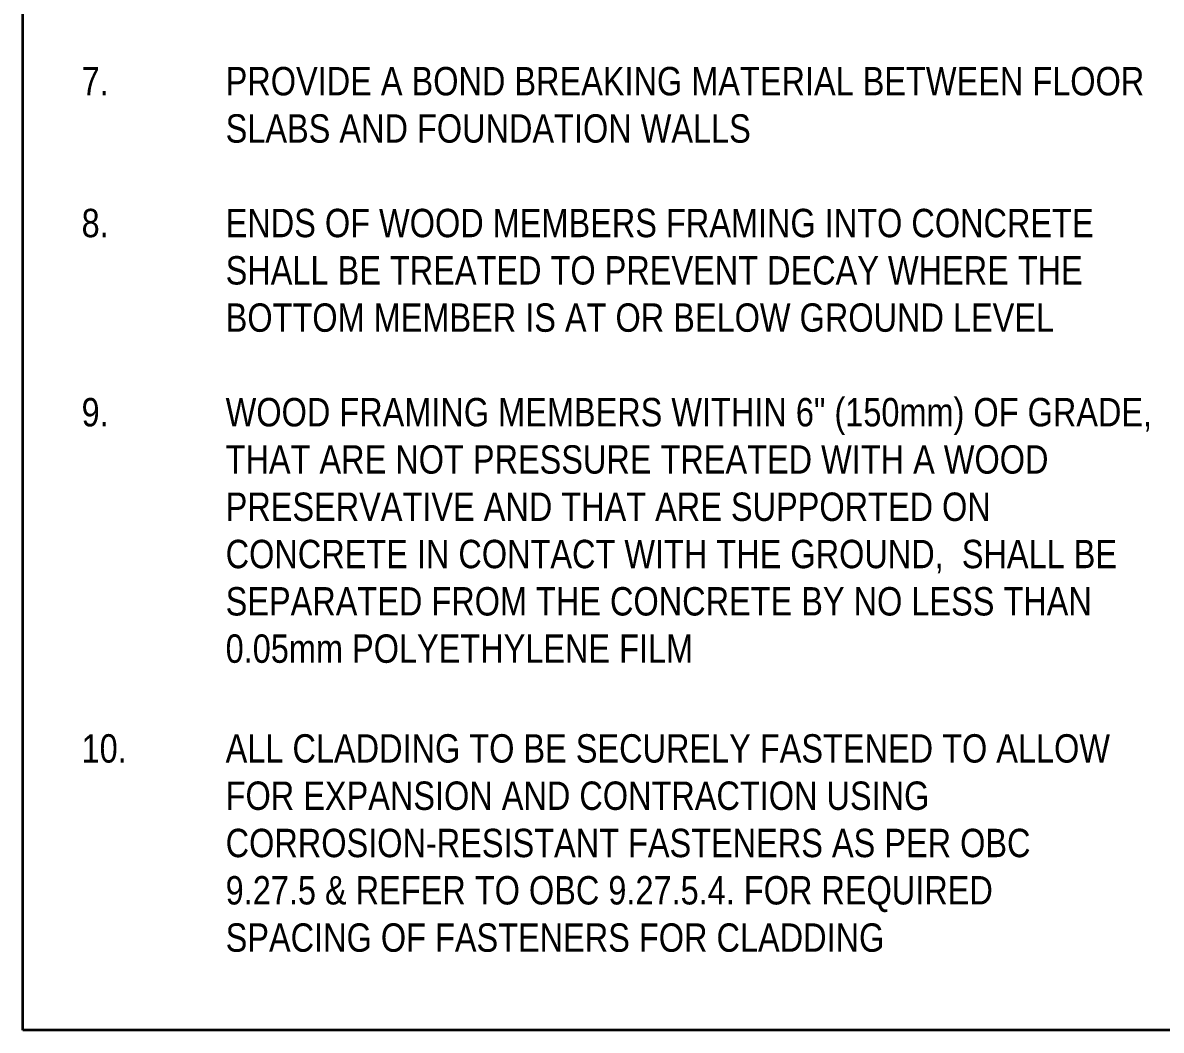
# Model space of a CAD drawing. Header units: millimetres. Extents: x 1380 to 25258, y -161 to 9352.
# Drawn here: x 17651 to 22669, y 52 to 4491 of the extents above; entities that cross this region are included whole.
import ezdxf

# ---------------------------------------------------------------- set-up
doc = ezdxf.new("R2010")
doc.units = ezdxf.units.MM
doc.layers.add('A-DETL', color=9, linetype='Continuous', lineweight=18, true_color=0x808080)
doc.layers.add('G-ANNO-TEXT', color=7, linetype='Continuous', lineweight=9)
doc.styles.add('Arial Narrow_4', font='ARIALN.TTF', dxfattribs={"height": 125})

msp = doc.modelspace()

# ---------------------------------------------------------------- linework, layer by layer
at = {"layer": 'A-DETL', "color": 7, "lineweight": 35}
for p, q in [((17650.6, 51.9), (17650.6, 9351.9)), ((22750.6, 51.9), (17650.6, 51.9))]:
    msp.add_line(p, q, dxfattribs=at)

# ---------------------------------------------------------------- texts
at = {"layer": 'G-ANNO-TEXT', "char_height": 125, "attachment_point": 1, "style": 'Arial Narrow_4'}
for s, insert, width in [('7.', (17910, 4296.4), 769.62), ('PROVIDE A BOND BREAKING MATERIAL BETWEEN FLOOR ', (18545, 4296.4), 4966.454), ('SLABS AND FOUNDATION WALLS', (18545, 4088), 2809.915), ('8.', (17910, 3671.3), 769.62), ('ENDS OF WOOD MEMBERS FRAMING INTO CONCRETE ', (18545, 3671.3), 4693.88), ('SHALL BE TREATED TO PREVENT DECAY WHERE THE ', (18545, 3462.9), 4637.762), ('BOTTOM MEMBER IS AT OR BELOW GROUND LEVEL', (18545, 3254.6), 4437.34), ('9.', (17910, 2837.8), 769.62), ('WOOD FRAMING MEMBERS WITHIN 6" (150mm) OF GRADE, ', (18545, 2837.8), 4982.488), ('THAT ARE NOT PRESSURE TREATED WITH A WOOD ', (18545, 2629.5), 4457.382), ('PRESERVATIVE AND THAT ARE SUPPORTED ON ', (18545, 2421.1), 4144.724), ('CONCRETE IN CONTACT WITH THE GROUND,  SHALL BE ', (18545, 2212.8), 4814.133), ('SEPARATED FROM THE CONCRETE BY NO LESS THAN ', (18545, 2004.4), 4685.863), ('0.05mm POLYETHYLENE FILM', (18545, 1796), 2501.265)]:
    msp.add_mtext(s, dxfattribs=dict(at, insert=insert, width=width))
at = {"layer": 'G-ANNO-TEXT', "color": 1, "true_color": 0xff0000, "char_height": 125, "attachment_point": 1, "style": 'Arial Narrow_4'}
for s, insert, width in [('10.', (17910, 1356.2), 240.506), ('^I', (18108.4, 1356.2), 529.114), ('ALL CLADDING TO BE SECURELY FASTENED TO ALLOW ', (18545, 1356.2), 4762.024), ('^I', (17910, 1147.8), 769.62), ('FOR EXPANSION AND CONTRACTION USING ', (18545, 1147.8), 3812.024), ('^I', (17910, 939.5), 769.62), ('CORROSION-RESISTANT FASTENERS AS PER OBC ', (18545, 939.5), 4357.172), ('^I', (17910, 731.1), 769.62), ('9.27.5 & REFER TO OBC 9.27.5.4. FOR REQUIRED ', (18545, 731.1), 4148.733), ('^I', (17910, 522.7), 769.62), ('SPACING OF FASTENERS FOR CLADDING', (18545, 522.7), 3527.425)]:
    msp.add_mtext(s, dxfattribs=dict(at, insert=insert, width=width))

doc.saveas('drawing.dxf')
